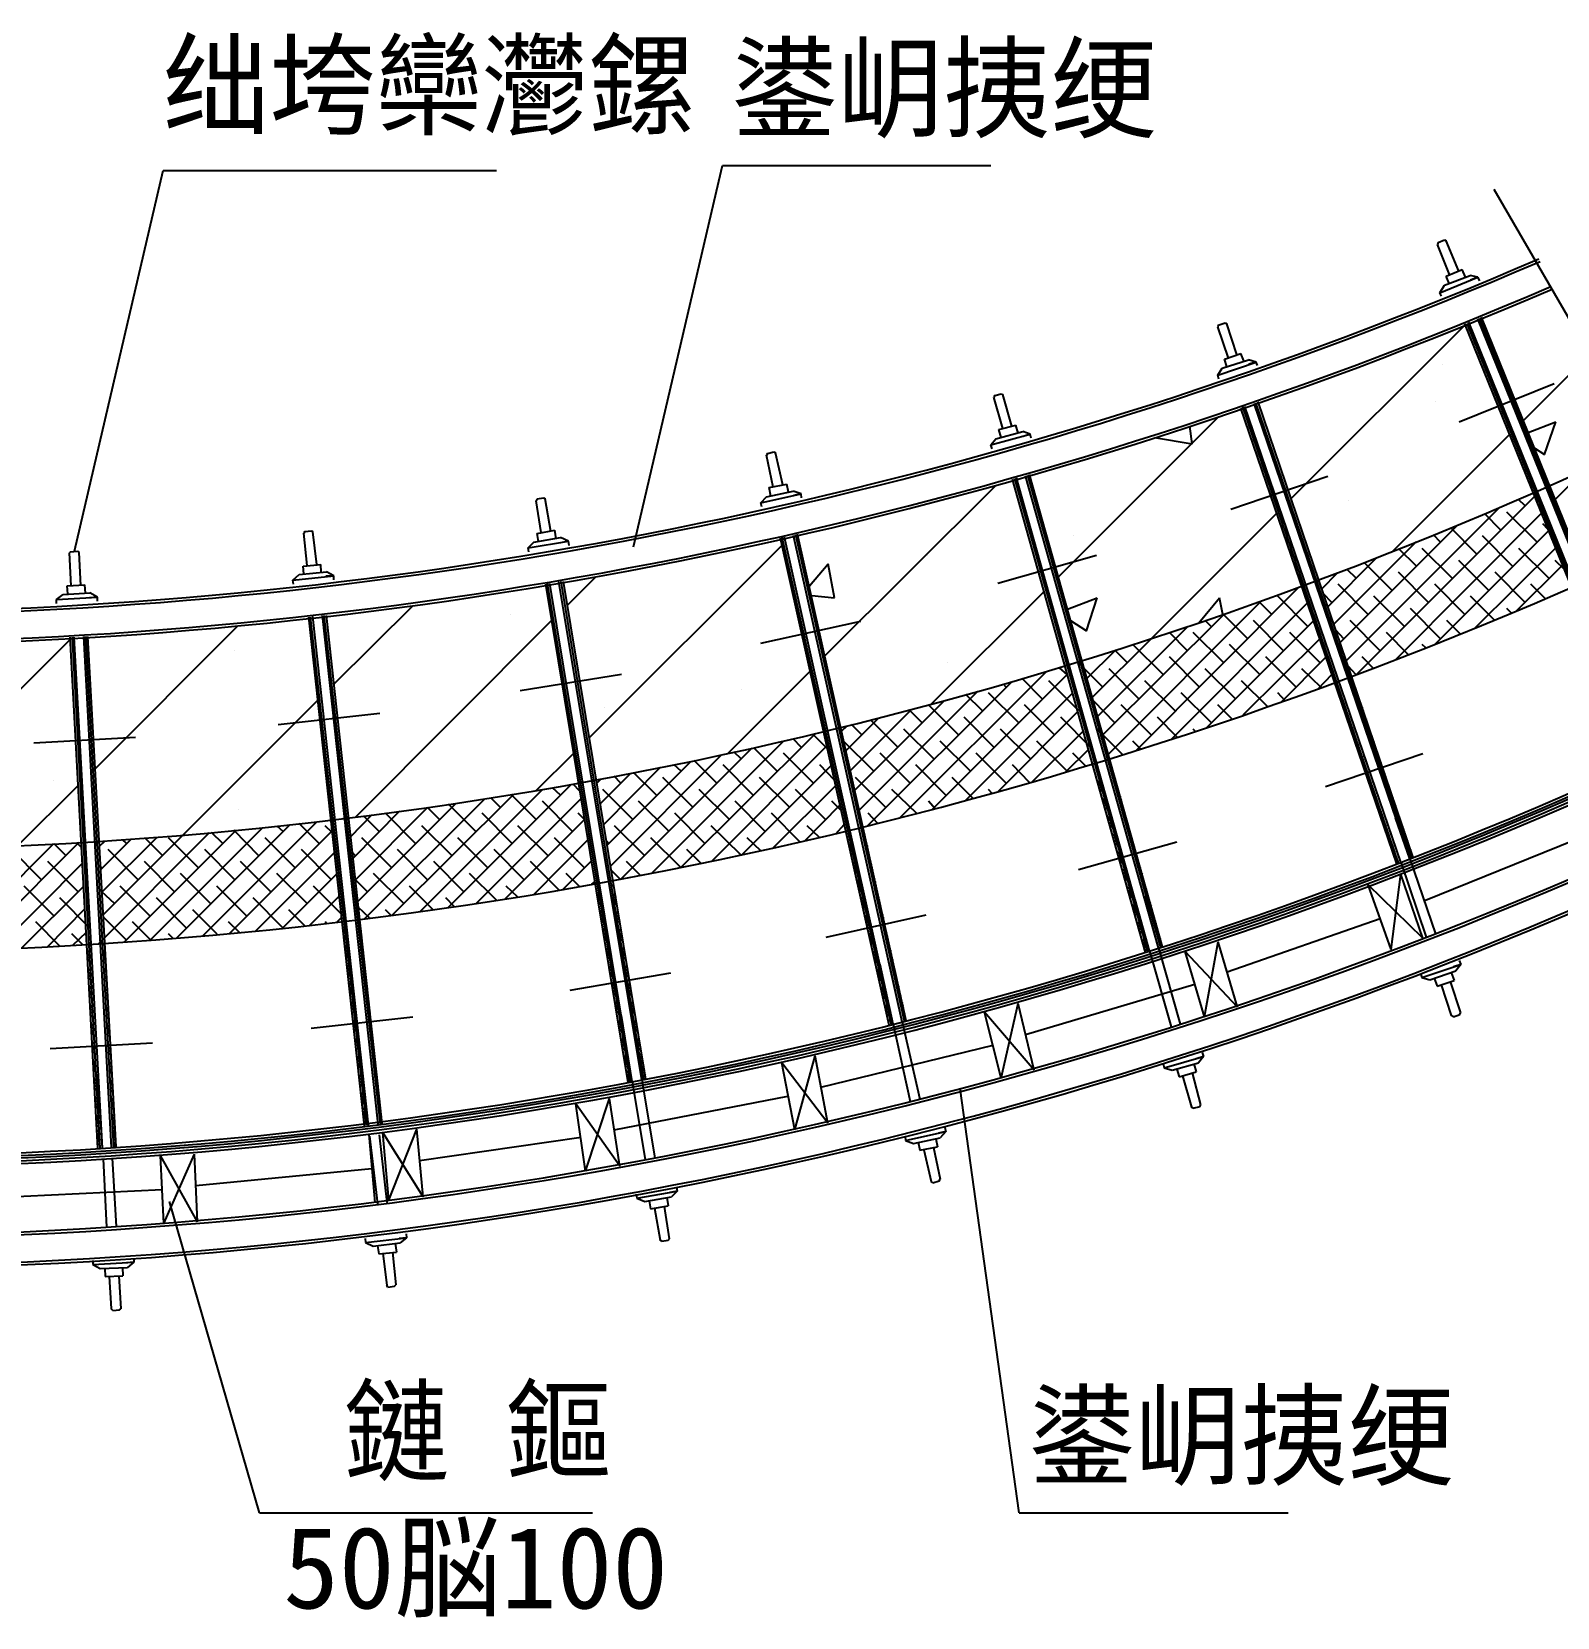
# Model space of a CAD drawing. Header units: metres. Extents: x 0 to 193, y 0 to 136.
# Drawn here: x 151.66 to 178.5, y 55.66 to 83.56 of the extents above; entities that cross this region are included whole.
import ezdxf

# ---------------------------------------------------------------- set-up
doc = ezdxf.new("R2010")
doc.units = ezdxf.units.M
doc.layers.add(' ', color=7, linetype='Continuous')

msp = doc.modelspace()

# ---------------------------------------------------------------- linework, layer by layer
at = {"layer": ' '}
for p, q in [((177.39, 80.79), (179.13, 77.79)), ((176.44, 78.97), (177.11, 79.24)), ((172.53, 77.52), (173.21, 77.75)), ((176.78, 76.7), (178.45, 77.37)), ((168.54, 76.29), (169.23, 76.48)), ((172.76, 75.16), (174.47, 75.74)), ((164.49, 75.27), (165.2, 75.43)), ((160.4, 74.48), (161.11, 74.6)), ((168.66, 73.86), (170.4, 74.35)), ((156.26, 73.91), (156.98, 73.99)), ((152.1, 73.57), (152.82, 73.61)), ((164.49, 72.8), (166.25, 73.19)), ((160.26, 71.97), (162.04, 72.26)), ((156, 71.37), (157.79, 71.57)), ((151.7, 71.05), (153.49, 71.15)), ((174.43, 70.28), (176.14, 70.86)), ((170.08, 68.82), (171.81, 69.31)), ((165.64, 67.63), (167.4, 68.02)), ((161.14, 66.7), (162.91, 67)), ((176.12, 66.92), (176.81, 67.15)), ((156.58, 66.03), (158.37, 66.23)), ((151.99, 65.67), (153.79, 65.77)), ((171.59, 65.33), (172.28, 65.53)), ((167.04, 64.05), (167.75, 64.21)), ((162.31, 63.04), (163.02, 63.16)), ((157.54, 62.26), (158.26, 62.34)), ((152.74, 61.87), (153.46, 61.91))]:
    msp.add_line(p, q, dxfattribs=at)
for centre, radius, end in [((148.01, 149.56), 76.22, 293.32), ((148.01, 149.56), 76.27, 293.32), ((148.01, 149.56), 76.75, 293.32), ((148.01, 149.56), 76.8, 293.32), ((148.05, 144.04), 74.88, 295.2), ((148.01, 144.16), 76.8, 295.32), ((148.05, 140.37), 76.61, 296.72), ((148.05, 140.37), 76.66, 296.73), ((148.05, 140.37), 76.7, 296.73), ((148.05, 140.37), 76.75, 296.73), ((148.05, 140.37), 76.8, 296.73), ((148.05, 140.37), 78, 296.78), ((148.05, 140.37), 78.05, 296.79), ((148.1, 139.84), 78, 296.95), ((148.1, 139.84), 78.05, 296.95)]:
    msp.add_arc(centre, radius, 271.36, end, dxfattribs=at)
for p, q in [((162.25, 74.5), (163.82, 81.21)), ((163.82, 81.21), (168.54, 81.21)), ((152.42, 74.42), (153.98, 81.12)), ((153.98, 81.12), (159.84, 81.12)), ((176.41, 79.85), (176.4, 79.82)), ((176.61, 79.29), (176.4, 79.82)), ((176.41, 79.85), (176.52, 79.9)), ((176.52, 79.9), (176.55, 79.88)), ((176.77, 79.35), (176.55, 79.88)), ((176.52, 79.1), (176.97, 79.27)), ((176.55, 79.26), (176.83, 79.38)), ((176.6, 79.13), (176.55, 79.26)), ((176.89, 79.24), (176.83, 79.38)), ((177.11, 79.24), (176.97, 79.27)), ((177.11, 79.24), (176.98, 79.19)), ((177.14, 79.18), (177.11, 79.24)), ((176.44, 78.97), (176.52, 79.1)), ((176.47, 78.91), (176.44, 78.97)), ((172.54, 78.4), (172.53, 78.37)), ((172.54, 78.4), (172.66, 78.44)), ((172.66, 78.44), (172.69, 78.42)), ((172.87, 77.88), (172.69, 78.42)), ((179.99, 70.74), (176.88, 78.42)), ((180.02, 70.75), (176.92, 78.43)), ((180.05, 70.77), (176.95, 78.45)), ((180.21, 70.84), (177.11, 78.51)), ((180.24, 70.85), (177.14, 78.52)), ((180.27, 70.87), (177.17, 78.54)), ((172.72, 77.82), (172.53, 78.37)), ((173.82, 75.34), (176.87, 78.39)), ((172.65, 77.8), (172.94, 77.9)), ((172.99, 77.77), (172.94, 77.9)), ((177.91, 76.72), (179.07, 77.88)), ((172.53, 77.52), (172.61, 77.64)), ((172.61, 77.64), (173.07, 77.79)), ((172.69, 77.67), (172.65, 77.8)), ((173.21, 77.75), (173.07, 77.79)), ((173.21, 77.75), (173.08, 77.71)), ((173.23, 77.69), (173.21, 77.75)), ((176.49, 77.71), (176.49, 77.71)), ((172.55, 77.45), (172.53, 77.52)), ((168.61, 77.16), (168.59, 77.13)), ((168.75, 76.58), (168.59, 77.13)), ((168.61, 77.16), (168.72, 77.19)), ((168.72, 77.19), (168.75, 77.18)), ((168.91, 76.62), (168.75, 77.18)), ((175.91, 69.01), (173.17, 77.02)), ((175.94, 69.02), (173.2, 77.03)), ((175.97, 69.03), (173.24, 77.05)), ((176.37, 77.05), (176.37, 77.05)), ((169.73, 73.97), (172.55, 76.79)), ((175.68, 68.92), (172.94, 76.94)), ((175.71, 68.93), (172.97, 76.96)), ((175.75, 68.95), (173.01, 76.97)), ((168.63, 76.4), (169.1, 76.53)), ((168.68, 76.56), (168.98, 76.64)), ((168.72, 76.42), (168.68, 76.56)), ((169.02, 76.5), (168.98, 76.64)), ((169.23, 76.48), (169.1, 76.53)), ((169.23, 76.48), (169.11, 76.44)), ((169.25, 76.41), (169.23, 76.48)), ((172.08, 76.31), (172.04, 76.62)), ((175.61, 74.42), (177.67, 76.48)), ((177.99, 76.51), (178.48, 76.7)), ((178.28, 76.12), (178.48, 76.7)), ((164.61, 76.14), (164.72, 76.17)), ((164.72, 76.17), (164.75, 76.15)), ((168.54, 76.29), (168.63, 76.4)), ((168.56, 76.22), (168.54, 76.29)), ((171.42, 76.42), (172.08, 76.31)), ((178.1, 76.24), (178.28, 76.12)), ((164.61, 76.14), (164.59, 76.11)), ((164.71, 75.55), (164.59, 76.11)), ((164.88, 75.59), (164.75, 76.15)), ((171.26, 67.36), (168.92, 75.69)), ((171.3, 67.38), (168.96, 75.7)), ((171.33, 67.39), (168.99, 75.71)), ((171.49, 67.44), (169.15, 75.75)), ((171.53, 67.45), (169.19, 75.76)), ((171.56, 67.46), (169.22, 75.77)), ((178.47, 75.33), (179, 75.86)), ((160.56, 75.34), (160.54, 75.31)), ((160.56, 75.34), (160.67, 75.36)), ((160.67, 75.36), (160.7, 75.34)), ((160.8, 74.77), (160.7, 75.34)), ((164.49, 75.27), (164.59, 75.38)), ((164.59, 75.38), (165.06, 75.48)), ((164.64, 75.54), (164.95, 75.6)), ((164.67, 75.39), (164.64, 75.54)), ((164.98, 75.46), (164.95, 75.6)), ((165.2, 75.43), (165.06, 75.48)), ((165.2, 75.43), (165.07, 75.4)), ((165.21, 75.36), (165.2, 75.43)), ((165.62, 72.58), (168.63, 75.58)), ((174.97, 72.25), (178.11, 75.39)), ((177.94, 75.22), (177.82, 75.33)), ((160.63, 74.75), (160.54, 75.31)), ((164.51, 75.2), (164.49, 75.27)), ((171.36, 72.88), (173.57, 75.09)), ((174.79, 72.49), (177.49, 75.19)), ((174.84, 75.31), (174.84, 75.31)), ((175.66, 72.51), (178.23, 75.09)), ((177.51, 74.79), (177.23, 75.08)), ((178.15, 74.58), (177.62, 75.11)), ((156.47, 74.77), (156.45, 74.74)), ((156.47, 74.77), (156.59, 74.78)), ((156.59, 74.78), (156.61, 74.76)), ((160.56, 74.73), (160.87, 74.79)), ((160.89, 74.64), (160.87, 74.79)), ((174.68, 72.81), (176.75, 74.88)), ((176.35, 72.78), (178.35, 74.78)), ((177.09, 74.37), (176.63, 74.83)), ((178.34, 74.81), (178.25, 74.9)), ((156.51, 74.17), (156.45, 74.74)), ((156.68, 74.19), (156.61, 74.76)), ((160.4, 74.48), (160.5, 74.58)), ((160.5, 74.58), (160.97, 74.66)), ((160.58, 74.59), (160.56, 74.73)), ((161.11, 74.6), (160.97, 74.66)), ((161.11, 74.6), (160.97, 74.57)), ((161.12, 74.52), (161.11, 74.6)), ((161.47, 71.14), (164.87, 74.53)), ((166.75, 66.08), (164.84, 74.65)), ((166.79, 66.09), (164.87, 74.66)), ((166.82, 66.1), (164.91, 74.67)), ((166.98, 66.14), (165.07, 74.7)), ((167.02, 66.15), (165.11, 74.71)), ((167.05, 66.16), (165.14, 74.72)), ((169.99, 74.69), (169.99, 74.69)), ((174.57, 73.13), (176.03, 74.59)), ((176.45, 74.58), (176.33, 74.71)), ((177.72, 74.16), (177.19, 74.69)), ((152.35, 74.41), (152.33, 74.39)), ((152.36, 73.81), (152.33, 74.39)), ((152.35, 74.41), (152.47, 74.42)), ((152.47, 74.42), (152.5, 74.4)), ((152.53, 73.82), (152.5, 74.4)), ((160.41, 74.41), (160.4, 74.48)), ((167.43, 74.34), (167.43, 74.34)), ((174.47, 73.44), (175.33, 74.31)), ((175.6, 73.73), (175.11, 74.22)), ((176.03, 74.16), (175.72, 74.46)), ((176.66, 73.94), (176.13, 74.47)), ((177.3, 73.73), (176.77, 74.26)), ((177.06, 73.07), (178.48, 74.48)), ((178.36, 73.94), (177.83, 74.47)), ((178.63, 74.1), (178.47, 74.26)), ((156.26, 73.91), (156.37, 74.01)), ((156.37, 74.01), (156.85, 74.06)), ((156.44, 74.16), (156.75, 74.19)), ((156.45, 74.02), (156.44, 74.16)), ((156.76, 74.05), (156.75, 74.19)), ((156.98, 73.99), (156.84, 73.98)), ((156.98, 73.99), (156.85, 74.06)), ((156.98, 73.92), (156.98, 73.99)), ((161.09, 73.47), (161.59, 73.97)), ((165.35, 73.81), (165.68, 74.2)), ((165.79, 73.6), (165.68, 74.2)), ((172.56, 74.12), (172.56, 74.12)), ((174.36, 73.76), (174.64, 74.04)), ((174.97, 73.94), (174.81, 74.1)), ((176.24, 73.52), (175.71, 74.05)), ((177.94, 73.52), (177.41, 74.05)), ((177.79, 73.37), (178.6, 74.18)), ((152.1, 73.57), (152.22, 73.66)), ((152.22, 73.66), (152.69, 73.69)), ((152.29, 73.81), (152.6, 73.83)), ((152.3, 73.67), (152.29, 73.81)), ((152.61, 73.68), (152.6, 73.83)), ((152.82, 73.61), (152.69, 73.69)), ((156.27, 73.84), (156.26, 73.91)), ((162.16, 65.07), (160.71, 73.84)), ((162.2, 65.08), (160.74, 73.85)), ((162.23, 65.09), (160.78, 73.85)), ((162.4, 65.12), (160.94, 73.88)), ((162.43, 65.13), (160.98, 73.89)), ((162.47, 65.13), (161.02, 73.89)), ((167.49, 71.73), (169.48, 73.71)), ((171.09, 70.91), (173.96, 73.79)), ((173.91, 73.73), (173.88, 73.76)), ((174.54, 73.52), (174.39, 73.67)), ((175.18, 73.31), (174.65, 73.84)), ((176.88, 73.31), (176.35, 73.84)), ((178.29, 73.59), (178.04, 73.84)), ((152.1, 73.5), (152.1, 73.57)), ((152.82, 73.61), (152.68, 73.6)), ((152.82, 73.54), (152.82, 73.61)), ((156.98, 72.08), (158.37, 73.46)), ((165.39, 73.64), (165.79, 73.6)), ((169.89, 73.4), (170.41, 73.6)), ((170.22, 73.02), (170.41, 73.6)), ((170.61, 70.85), (173.3, 73.55)), ((171.71, 71.11), (174.11, 73.51)), ((172.2, 73.16), (172.56, 73.6)), ((172.62, 73.31), (172.56, 73.6)), ((173.48, 73.31), (173.26, 73.53)), ((174.12, 73.09), (173.59, 73.63)), ((175.82, 73.09), (175.28, 73.63)), ((176.45, 72.88), (175.92, 73.41)), ((177.4, 73.21), (176.98, 73.63)), ((177.7, 73.33), (177.62, 73.41)), ((152.78, 70.59), (155.29, 73.11)), ((157.52, 64.31), (156.54, 73.26)), ((157.56, 64.32), (156.57, 73.26)), ((157.59, 64.32), (156.61, 73.27)), ((157.76, 64.34), (156.78, 73.29)), ((157.8, 64.34), (156.81, 73.29)), ((157.83, 64.35), (156.85, 73.29)), ((157.36, 69.74), (160.81, 73.2)), ((160.08, 73.3), (160.08, 73.3)), ((169.94, 73.2), (170.22, 73.02)), ((170.51, 71.19), (172.64, 73.31)), ((172.42, 73.09), (172.31, 73.2)), ((172.34, 71.32), (174.22, 73.2)), ((173.06, 72.88), (172.63, 73.31)), ((173.69, 72.67), (173.16, 73.2)), ((175.39, 72.67), (174.86, 73.2)), ((176.8, 72.96), (176.56, 73.2)), ((149.83, 70.36), (152.34, 72.87)), ((152.83, 63.92), (152.34, 72.91)), ((152.87, 63.92), (152.38, 72.91)), ((152.91, 63.92), (152.41, 72.91)), ((153.07, 63.93), (152.58, 72.92)), ((153.11, 63.93), (152.62, 72.92)), ((153.15, 63.94), (152.65, 72.92)), ((170.33, 71.85), (171.36, 72.88)), ((170.42, 71.52), (172, 73.09)), ((172, 72.67), (171.68, 72.99)), ((172.63, 72.46), (172.1, 72.99)), ((172.98, 71.54), (174.33, 72.88)), ((174.33, 72.46), (173.8, 72.99)), ((174.75, 72.88), (174.61, 73.03)), ((175.89, 72.6), (175.5, 72.99)), ((155.23, 72.68), (155.23, 72.68)), ((170.23, 72.18), (170.73, 72.68)), ((170.94, 72.46), (170.72, 72.68)), ((171.57, 72.25), (171.04, 72.78)), ((172.21, 72.03), (171.68, 72.56)), ((173.27, 72.25), (172.74, 72.78)), ((173.91, 72.03), (173.38, 72.56)), ((173.64, 71.76), (174.44, 72.56)), ((175.27, 72.36), (175.07, 72.56)), ((176.19, 72.72), (176.13, 72.78)), ((163.91, 70.86), (165.36, 72.31)), ((166.94, 69.73), (169.51, 72.3)), ((167.51, 69.88), (169.89, 72.26)), ((167.78, 72.46), (167.78, 72.46)), ((169.88, 72.25), (169.75, 72.37)), ((170.51, 72.03), (170.07, 72.47)), ((171.15, 71.82), (170.62, 72.35)), ((172.85, 71.82), (172.31, 72.35)), ((174.35, 72.02), (174.01, 72.35)), ((174.96, 72.25), (174.83, 72.39)), ((164.15, 71.98), (164.15, 71.98)), ((166.37, 69.59), (168.91, 72.12)), ((168.81, 72.03), (168.76, 72.08)), ((169.45, 71.82), (169.09, 72.18)), ((170.09, 71.61), (169.56, 72.14)), ((171.78, 71.61), (171.25, 72.14)), ((173.41, 71.68), (172.95, 72.14)), ((174.3, 72), (174.54, 72.25)), ((174.66, 72.13), (174.65, 72.14)), ((154.33, 69.43), (156.7, 71.8)), ((166.15, 70.22), (167.72, 71.79)), ((166.23, 69.87), (168.31, 71.96)), ((167.97, 71.19), (167.44, 71.72)), ((168.09, 70.03), (169.98, 71.93)), ((168.39, 71.61), (168.1, 71.9)), ((169.03, 71.4), (168.5, 71.93)), ((169.66, 71.19), (169.13, 71.72)), ((170.72, 71.4), (170.35, 71.78)), ((171.36, 71.19), (170.83, 71.72)), ((172.42, 71.4), (171.89, 71.93)), ((172.78, 71.47), (172.53, 71.72)), ((173.72, 71.79), (173.59, 71.93)), ((174.76, 71.74), (174.73, 71.69)), ((174.98, 71.93), (174.96, 71.89)), ((175.03, 71.78), (175.01, 71.74)), ((175.05, 71.73), (175.03, 71.68)), ((161.74, 71.67), (161.74, 71.67)), ((165.99, 70.91), (166.57, 71.49)), ((166.07, 70.56), (167.15, 71.64)), ((166.91, 70.97), (166.43, 71.45)), ((167.33, 71.4), (167.1, 71.63)), ((168.6, 70.97), (168.07, 71.5)), ((168.67, 70.19), (170.07, 71.6)), ((170.3, 70.97), (169.77, 71.5)), ((171.82, 71.15), (171.47, 71.5)), ((174.77, 71.69), (174.75, 71.64)), ((174.79, 71.63), (174.77, 71.59)), ((174.81, 71.58), (174.79, 71.54)), ((174.86, 71.43), (174.84, 71.39)), ((175.07, 71.68), (175.05, 71.63)), ((175.09, 71.63), (175.06, 71.58)), ((175.14, 71.48), (175.12, 71.43)), ((163.09, 68.86), (165.45, 71.21)), ((165.67, 70.94), (165.41, 71.2)), ((165.92, 71.26), (166.01, 71.35)), ((166.27, 71.19), (166.09, 71.37)), ((167.54, 70.76), (167.01, 71.29)), ((169.24, 70.76), (168.71, 71.29)), ((169.26, 70.36), (170.17, 71.26)), ((170.86, 70.84), (170.41, 71.29)), ((172.14, 71.25), (172.1, 71.29)), ((174.88, 71.38), (174.86, 71.33)), ((174.9, 71.33), (174.87, 71.28)), ((174.91, 71.28), (174.89, 71.23)), ((175.16, 71.42), (175.13, 71.38)), ((175.17, 71.37), (175.15, 71.33)), ((175.19, 71.32), (175.17, 71.28)), ((175.24, 71.17), (175.22, 71.12)), ((155.68, 70.87), (155.68, 70.87)), ((160.54, 70.21), (161.2, 70.87)), ((162.04, 68.66), (164.34, 70.96)), ((162.57, 68.75), (164.89, 71.08)), ((163.63, 68.97), (165.66, 71)), ((164.15, 70.76), (164.02, 70.89)), ((164.78, 70.55), (164.37, 70.96)), ((165.42, 70.34), (164.89, 70.87)), ((165.21, 70.97), (165.06, 71.12)), ((166.48, 70.55), (165.95, 71.08)), ((167.12, 70.34), (166.59, 70.87)), ((168.18, 70.55), (167.65, 71.08)), ((168.81, 70.34), (168.28, 70.87)), ((169.88, 70.55), (169.35, 71.08)), ((169.86, 70.54), (170.26, 70.93)), ((170.21, 70.64), (169.98, 70.87)), ((171.18, 70.94), (171.04, 71.08)), ((174.97, 71.12), (174.94, 71.08)), ((174.98, 71.07), (174.96, 71.03)), ((175, 71.02), (174.98, 70.98)), ((175.02, 70.97), (175, 70.93)), ((175.26, 71.12), (175.24, 71.07)), ((175.28, 71.07), (175.25, 71.02)), ((175.29, 71.02), (175.27, 70.97)), ((161.73, 69.61), (162.73, 70.62)), ((161.79, 69.25), (163.26, 70.72)), ((161.85, 68.88), (163.8, 70.84)), ((163.09, 70.55), (162.97, 70.66)), ((163.72, 70.34), (163.32, 70.74)), ((164.36, 70.13), (163.83, 70.66)), ((164.16, 69.08), (165.73, 70.65)), ((165.79, 70.39), (165.53, 70.66)), ((167.75, 70.13), (167.22, 70.66)), ((169.22, 70.35), (168.92, 70.66)), ((175.07, 70.82), (175.05, 70.77)), ((175.09, 70.77), (175.07, 70.72)), ((175.11, 70.72), (175.08, 70.67)), ((175.12, 70.67), (175.1, 70.62)), ((175.35, 70.86), (175.32, 70.82)), ((175.36, 70.81), (175.34, 70.77)), ((175.38, 70.76), (175.36, 70.72)), ((175.4, 70.71), (175.38, 70.66)), ((152.04, 70.39), (152.04, 70.39)), ((158.99, 68.15), (161.16, 70.32)), ((161.31, 70.2), (161.19, 70.32)), ((161.61, 70.34), (161.68, 70.41)), ((161.67, 69.98), (162.2, 70.51)), ((162.03, 70.34), (161.91, 70.46)), ((162.66, 70.13), (162.26, 70.52)), ((163.3, 69.91), (162.77, 70.44)), ((165, 69.91), (164.47, 70.44)), ((166.69, 69.91), (166.16, 70.44)), ((168.23, 70.07), (167.86, 70.44)), ((170.45, 70.39), (170.43, 70.34)), ((170.46, 70.34), (170.44, 70.29)), ((170.68, 70.57), (170.66, 70.53)), ((170.73, 70.42), (170.7, 70.37)), ((170.74, 70.36), (170.72, 70.32)), ((170.76, 70.31), (170.73, 70.27)), ((175.18, 70.51), (175.15, 70.47)), ((175.19, 70.46), (175.17, 70.42)), ((175.21, 70.41), (175.19, 70.37)), ((175.23, 70.36), (175.2, 70.31)), ((175.45, 70.56), (175.43, 70.51)), ((175.47, 70.51), (175.45, 70.46)), ((175.49, 70.46), (175.46, 70.41)), ((175.5, 70.4), (175.48, 70.36)), ((151.42, 69.24), (152.48, 70.3)), ((157.52, 67.95), (159.63, 70.06)), ((158.01, 68.02), (160.14, 70.14)), ((158.5, 68.08), (160.65, 70.23)), ((159.49, 68.23), (161.33, 70.07)), ((159.91, 69.91), (159.74, 70.08)), ((160.54, 69.7), (160.1, 70.14)), ((160.97, 70.13), (160.83, 70.26)), ((162.24, 69.7), (161.71, 70.23)), ((163.94, 69.7), (163.41, 70.23)), ((164.71, 69.2), (165.81, 70.3)), ((165.63, 69.7), (165.1, 70.23)), ((167.23, 69.81), (166.8, 70.23)), ((168.56, 70.16), (168.5, 70.23)), ((170.48, 70.28), (170.45, 70.24)), ((170.49, 70.23), (170.47, 70.19)), ((170.54, 70.08), (170.51, 70.03)), ((170.77, 70.26), (170.75, 70.22)), ((170.82, 70.11), (170.79, 70.06)), ((170.83, 70.05), (170.81, 70.01)), ((175.28, 70.21), (175.26, 70.16)), ((175.3, 70.16), (175.27, 70.11)), ((175.31, 70.11), (175.29, 70.06)), ((175.33, 70.05), (175.31, 70.01)), ((175.56, 70.25), (175.53, 70.21)), ((175.57, 70.2), (175.55, 70.15)), ((175.59, 70.15), (175.57, 70.1)), ((175.61, 70.1), (175.59, 70.05)), ((155.31, 69.87), (155.31, 69.87)), ((157.28, 69.4), (157.65, 69.78)), ((157.32, 69.02), (158.14, 69.85)), ((157.36, 68.64), (158.63, 69.91)), ((157.4, 68.26), (159.13, 69.99)), ((157.78, 69.49), (157.51, 69.76)), ((158.42, 69.28), (157.89, 69.81)), ((158.84, 69.7), (158.63, 69.91)), ((159.48, 69.49), (159, 69.97)), ((160.12, 69.28), (159.59, 69.81)), ((161.18, 69.49), (160.65, 70.02)), ((161.4, 69.69), (161.28, 69.81)), ((162.88, 69.49), (162.34, 70.02)), ((163.51, 69.28), (162.98, 69.81)), ((164.57, 69.49), (164.04, 70.02)), ((165.18, 69.31), (164.68, 69.81)), ((165.26, 69.32), (165.89, 69.96)), ((165.91, 69.85), (165.74, 70.02)), ((166.55, 69.63), (166.38, 69.81)), ((167.56, 69.89), (167.44, 70.02)), ((170.55, 70.02), (170.53, 69.98)), ((170.57, 69.97), (170.54, 69.93)), ((170.58, 69.92), (170.56, 69.88)), ((170.63, 69.76), (170.6, 69.72)), ((170.85, 70), (170.82, 69.96)), ((170.86, 69.95), (170.83, 69.91)), ((170.9, 69.79), (170.88, 69.75)), ((175.38, 69.9), (175.36, 69.86)), ((175.4, 69.85), (175.38, 69.8)), ((175.42, 69.8), (175.4, 69.75)), ((175.44, 69.75), (175.41, 69.7)), ((175.66, 69.95), (175.64, 69.9)), ((175.68, 69.89), (175.66, 69.85)), ((175.7, 69.84), (175.67, 69.8)), ((175.71, 69.79), (175.69, 69.75)), ((152.84, 67.51), (154.79, 69.47)), ((153.29, 67.54), (155.26, 69.51)), ((153.75, 67.58), (155.73, 69.56)), ((154.21, 67.61), (156.21, 69.61)), ((154.67, 67.65), (156.68, 69.66)), ((155.03, 69.28), (154.83, 69.47)), ((155.14, 67.69), (156.95, 69.5)), ((155.66, 69.06), (155.22, 69.51)), ((156.09, 69.49), (155.99, 69.58)), ((156.72, 69.28), (156.37, 69.63)), ((156.95, 69.47), (156.83, 69.59)), ((157.15, 69.7), (157.13, 69.72)), ((159.06, 69.06), (158.53, 69.59)), ((159.99, 68.3), (161.39, 69.7)), ((160.75, 69.06), (160.22, 69.59)), ((162.45, 69.06), (161.92, 69.59)), ((164.14, 69.08), (163.62, 69.59)), ((165.52, 69.39), (165.31, 69.59)), ((165.81, 69.45), (165.96, 69.61)), ((170.64, 69.71), (170.61, 69.67)), ((170.65, 69.66), (170.63, 69.62)), ((170.67, 69.61), (170.64, 69.56)), ((170.92, 69.74), (170.89, 69.7)), ((170.93, 69.69), (170.91, 69.65)), ((170.95, 69.64), (170.92, 69.59)), ((170.99, 69.48), (170.97, 69.44)), ((175.49, 69.6), (175.47, 69.55)), ((175.51, 69.54), (175.48, 69.5)), ((175.75, 68.95), (175.5, 69.68)), ((175.52, 69.49), (175.5, 69.45)), ((175.91, 69.01), (175.66, 69.73)), ((175.76, 69.64), (175.74, 69.59)), ((175.78, 69.59), (175.76, 69.54)), ((175.8, 69.54), (175.78, 69.49)), ((175.82, 69.49), (175.79, 69.44)), ((150.17, 67.39), (152.05, 69.27)), ((150.61, 67.41), (152.5, 69.3)), ((152.27, 69.06), (152.06, 69.27)), ((152.54, 69.21), (152.46, 69.29)), ((152.86, 69.23), (152.95, 69.32)), ((152.88, 68.82), (153.41, 69.35)), ((152.9, 68.42), (153.87, 69.39)), ((152.92, 68.02), (154.33, 69.43)), ((153.33, 69.28), (153.26, 69.34)), ((153.97, 69.06), (153.66, 69.37)), ((154.6, 68.85), (154.07, 69.38)), ((156.3, 68.85), (155.77, 69.38)), ((158, 68.85), (157.47, 69.38)), ((159.69, 68.85), (159.16, 69.38)), ((160.5, 68.38), (161.45, 69.34)), ((161.39, 68.85), (160.86, 69.38)), ((161.81, 69.28), (161.78, 69.32)), ((163.08, 68.86), (162.56, 69.38)), ((164.49, 69.15), (164.25, 69.38)), ((166.08, 69.28), (166.05, 69.23)), ((166.09, 69.22), (166.06, 69.18)), ((166.32, 69.45), (166.29, 69.4)), ((166.36, 69.29), (166.33, 69.25)), ((166.37, 69.24), (166.34, 69.19)), ((170.71, 69.45), (170.69, 69.41)), ((170.73, 69.4), (170.7, 69.36)), ((170.74, 69.35), (170.72, 69.31)), ((170.76, 69.3), (170.73, 69.25)), ((171.01, 69.43), (170.98, 69.39)), ((171.02, 69.38), (171, 69.33)), ((171.03, 69.33), (171.01, 69.28)), ((175.54, 69.44), (175.52, 69.4)), ((175.59, 69.29), (175.57, 69.24)), ((175.61, 69.24), (175.59, 69.19)), ((175.63, 69.19), (175.61, 69.14)), ((175.87, 69.33), (175.85, 69.29)), ((175.89, 69.28), (175.86, 69.24)), ((175.9, 69.23), (175.88, 69.19)), ((176.16, 68.27), (179.07, 69.45)), ((151.05, 67.42), (152.56, 68.93)), ((151.84, 68.64), (151.31, 69.17)), ((152.48, 68.43), (151.95, 68.96)), ((153.54, 68.64), (153.01, 69.17)), ((154.18, 68.43), (153.65, 68.96)), ((155.24, 68.64), (154.71, 69.17)), ((155.87, 68.43), (155.34, 68.96)), ((155.61, 67.74), (156.99, 69.12)), ((156.94, 68.64), (156.41, 69.17)), ((157.36, 69.06), (157.31, 69.12)), ((158.63, 68.64), (158.1, 69.17)), ((159.27, 68.43), (158.74, 68.96)), ((160.33, 68.64), (159.8, 69.17)), ((160.94, 68.46), (160.44, 68.96)), ((161.01, 68.47), (161.52, 68.98)), ((162.37, 68.72), (162.13, 68.96)), ((163.44, 68.93), (163.19, 69.17)), ((166.1, 69.17), (166.07, 69.13)), ((166.11, 69.12), (166.08, 69.08)), ((166.15, 68.96), (166.12, 68.92)), ((166.38, 69.18), (166.35, 69.14)), ((166.39, 69.13), (166.36, 69.09)), ((166.43, 68.97), (166.4, 68.93)), ((166.44, 68.92), (166.41, 68.88)), ((170.8, 69.14), (170.78, 69.1)), ((170.81, 69.09), (170.79, 69.05)), ((170.83, 69.04), (170.8, 68.99)), ((170.84, 68.99), (170.82, 68.94)), ((171.08, 69.17), (171.05, 69.13)), ((171.09, 69.12), (171.07, 69.08)), ((171.11, 69.07), (171.08, 69.02)), ((171.12, 69.02), (171.1, 68.97)), ((175.65, 69.14), (175.62, 69.09)), ((175.71, 68.96), (175.66, 68.98)), ((175.7, 68.98), (175.68, 68.94)), ((175.75, 68.95), (176.2, 67.63)), ((175.92, 69.18), (175.9, 69.14)), ((175.91, 69.01), (176.36, 67.69)), ((175.97, 69.04), (175.92, 69.06)), ((152.9, 68.85), (152.87, 68.88)), ((154.81, 68.22), (154.28, 68.75)), ((156.51, 68.22), (155.98, 68.75)), ((156.08, 67.79), (157.03, 68.74)), ((157.57, 68.43), (157.36, 68.64)), ((158.21, 68.22), (157.68, 68.75)), ((159.84, 68.28), (159.37, 68.75)), ((161.3, 68.52), (161.07, 68.75)), ((162.02, 68.65), (161.86, 68.81)), ((166.16, 68.91), (166.13, 68.86)), ((166.17, 68.86), (166.14, 68.81)), ((166.18, 68.8), (166.15, 68.76)), ((166.22, 68.65), (166.19, 68.6)), ((166.45, 68.87), (166.42, 68.83)), ((166.46, 68.82), (166.43, 68.77)), ((166.5, 68.66), (166.47, 68.62)), ((170.89, 68.83), (170.86, 68.79)), ((170.9, 68.78), (170.88, 68.74)), ((170.92, 68.73), (170.89, 68.68)), ((170.93, 68.68), (170.91, 68.63)), ((171.17, 68.86), (171.14, 68.82)), ((171.18, 68.81), (171.16, 68.76)), ((171.2, 68.76), (171.17, 68.71)), ((171.21, 68.7), (171.19, 68.66)), ((175.58, 67.41), (175.75, 68.74)), ((176.14, 67.61), (175.75, 68.74)), ((151.49, 67.44), (152.58, 68.53)), ((152.06, 68), (151.53, 68.53)), ((153.12, 68.22), (152.9, 68.43)), ((153.75, 68), (153.22, 68.53)), ((155.45, 68), (154.92, 68.53)), ((156.56, 67.84), (157.08, 68.36)), ((157.15, 68), (156.62, 68.53)), ((158.73, 68.11), (158.31, 68.53)), ((160.21, 68.34), (160.01, 68.53)), ((161.52, 68.56), (161.58, 68.61)), ((161.65, 68.41), (161.62, 68.36)), ((161.9, 68.56), (161.87, 68.52)), ((161.93, 68.4), (161.9, 68.36)), ((166.23, 68.59), (166.2, 68.55)), ((166.24, 68.54), (166.21, 68.5)), ((166.25, 68.49), (166.22, 68.44)), ((166.51, 68.61), (166.48, 68.56)), ((166.52, 68.55), (166.49, 68.51)), ((166.53, 68.5), (166.5, 68.46)), ((170.98, 68.52), (170.95, 68.48)), ((170.99, 68.47), (170.97, 68.42)), ((171, 68.42), (170.98, 68.37)), ((171.02, 68.36), (170.99, 68.32)), ((171.25, 68.55), (171.23, 68.5)), ((171.27, 68.5), (171.24, 68.45)), ((171.28, 68.45), (171.26, 68.4)), ((171.3, 68.39), (171.27, 68.35)), ((176.14, 67.61), (175.18, 68.55)), ((175.58, 67.41), (175.18, 68.55)), ((151.94, 67.46), (152.6, 68.13)), ((152.69, 67.79), (152.16, 68.32)), ((154.39, 67.79), (153.86, 68.32)), ((154.93, 67.68), (154.5, 68.11)), ((156.09, 67.79), (155.56, 68.32)), ((156.47, 67.83), (156.19, 68.11)), ((157.61, 67.97), (157.41, 68.16)), ((157.99, 68.01), (157.89, 68.11)), ((159.1, 68.17), (158.95, 68.32)), ((161.66, 68.35), (161.63, 68.31)), ((161.66, 68.3), (161.63, 68.26)), ((161.67, 68.25), (161.64, 68.21)), ((161.7, 68.09), (161.67, 68.05)), ((161.94, 68.35), (161.91, 68.31)), ((161.94, 68.3), (161.91, 68.26)), ((161.95, 68.25), (161.92, 68.2)), ((161.98, 68.09), (161.95, 68.04)), ((166.29, 68.33), (166.26, 68.29)), ((166.3, 68.28), (166.27, 68.23)), ((166.31, 68.22), (166.28, 68.18)), ((166.32, 68.17), (166.29, 68.13)), ((166.57, 68.34), (166.54, 68.3)), ((166.58, 68.29), (166.55, 68.25)), ((166.59, 68.24), (166.56, 68.2)), ((166.6, 68.19), (166.57, 68.14)), ((171.06, 68.21), (171.04, 68.16)), ((171.08, 68.16), (171.05, 68.11)), ((171.09, 68.11), (171.07, 68.06)), ((171.33, 67.39), (171.08, 68.29)), ((171.49, 67.44), (171.24, 68.34)), ((171.34, 68.24), (171.32, 68.19)), ((171.36, 68.19), (171.33, 68.14)), ((171.37, 68.13), (171.35, 68.09)), ((171.39, 68.08), (171.36, 68.04)), ((152.16, 67.47), (151.74, 67.9)), ((153.33, 67.58), (152.92, 67.99)), ((153.76, 67.58), (153.44, 67.9)), ((155.32, 67.71), (155.13, 67.9)), ((156.85, 67.87), (156.83, 67.9)), ((157.04, 67.9), (157.12, 67.98)), ((157.44, 67.92), (157.41, 67.88)), ((161.71, 68.03), (161.68, 67.99)), ((161.72, 67.98), (161.69, 67.94)), ((161.73, 67.93), (161.7, 67.89)), ((161.99, 68.03), (161.96, 67.99)), ((162, 67.98), (161.97, 67.94)), ((162.01, 67.93), (161.98, 67.89)), ((166.36, 68.01), (166.33, 67.97)), ((166.37, 67.96), (166.34, 67.92)), ((166.38, 67.91), (166.35, 67.87)), ((166.39, 67.86), (166.36, 67.81)), ((166.64, 68.03), (166.61, 67.98)), ((166.65, 67.98), (166.62, 67.93)), ((166.66, 67.92), (166.63, 67.88)), ((166.67, 67.87), (166.64, 67.83)), ((171.11, 68.05), (171.08, 68.01)), ((171.15, 67.9), (171.13, 67.85)), ((171.17, 67.85), (171.14, 67.8)), ((171.43, 67.93), (171.4, 67.88)), ((171.44, 67.88), (171.42, 67.83)), ((171.46, 67.82), (171.43, 67.78)), ((172.7, 67.02), (175.39, 67.96)), ((152.56, 67.5), (152.37, 67.69)), ((152.39, 67.49), (152.63, 67.72)), ((152.95, 67.53), (152.91, 67.49)), ((154.15, 67.61), (154.07, 67.69)), ((157.18, 67.78), (157.14, 67.74)), ((157.18, 67.73), (157.15, 67.69)), ((157.19, 67.67), (157.16, 67.63)), ((157.19, 67.62), (157.16, 67.58)), ((157.46, 67.76), (157.42, 67.72)), ((157.46, 67.71), (157.43, 67.67)), ((157.47, 67.66), (157.44, 67.62)), ((157.47, 67.6), (157.44, 67.56)), ((161.75, 67.77), (161.72, 67.73)), ((161.76, 67.72), (161.73, 67.67)), ((161.77, 67.66), (161.74, 67.62)), ((161.78, 67.61), (161.75, 67.57)), ((162.03, 67.77), (162, 67.73)), ((162.04, 67.71), (162.01, 67.67)), ((162.05, 67.66), (162.02, 67.62)), ((162.06, 67.61), (162.03, 67.57)), ((166.43, 67.7), (166.4, 67.66)), ((166.44, 67.65), (166.41, 67.6)), ((166.45, 67.59), (166.42, 67.55)), ((166.46, 67.54), (166.44, 67.5)), ((166.71, 67.71), (166.68, 67.67)), ((166.72, 67.66), (166.69, 67.62)), ((166.73, 67.61), (166.7, 67.56)), ((166.74, 67.55), (166.71, 67.51)), ((171.18, 67.79), (171.15, 67.75)), ((171.19, 67.74), (171.17, 67.7)), ((171.25, 67.56), (171.2, 67.58)), ((171.24, 67.59), (171.21, 67.54)), ((171.26, 67.51), (171.22, 67.53)), ((171.25, 67.53), (171.23, 67.49)), ((171.47, 67.77), (171.45, 67.73)), ((171.51, 67.63), (171.47, 67.65)), ((171.53, 67.58), (171.48, 67.6)), ((171.52, 67.62), (171.49, 67.57)), ((171.53, 67.56), (171.51, 67.52)), ((172.3, 66.23), (172.54, 67.55)), ((172.88, 66.4), (172.54, 67.55)), ((152.68, 67.4), (152.65, 67.36)), ((152.68, 67.35), (152.65, 67.31)), ((152.68, 67.29), (152.65, 67.26)), ((152.69, 67.24), (152.65, 67.2)), ((152.96, 67.37), (152.92, 67.33)), ((152.96, 67.32), (152.93, 67.28)), ((152.96, 67.26), (152.93, 67.22)), ((157.21, 67.46), (157.18, 67.42)), ((157.22, 67.41), (157.19, 67.37)), ((157.22, 67.35), (157.19, 67.31)), ((157.23, 67.3), (157.2, 67.26)), ((157.49, 67.44), (157.46, 67.4)), ((157.5, 67.39), (157.47, 67.35)), ((157.5, 67.34), (157.47, 67.3)), ((157.51, 67.28), (157.48, 67.24)), ((161.81, 67.45), (161.78, 67.41)), ((161.81, 67.4), (161.78, 67.35)), ((161.82, 67.34), (161.79, 67.3)), ((161.83, 67.29), (161.8, 67.25)), ((162.09, 67.45), (162.06, 67.41)), ((162.09, 67.39), (162.06, 67.35)), ((162.1, 67.34), (162.07, 67.3)), ((162.11, 67.29), (162.08, 67.25)), ((166.5, 67.38), (166.47, 67.34)), ((166.51, 67.33), (166.48, 67.29)), ((166.52, 67.28), (166.49, 67.23)), ((166.78, 67.4), (166.75, 67.35)), ((166.79, 67.34), (166.76, 67.3)), ((166.8, 67.29), (166.77, 67.25)), ((166.81, 67.24), (166.79, 67.2)), ((171.27, 67.46), (171.23, 67.48)), ((171.27, 67.48), (171.24, 67.44)), ((171.28, 67.43), (171.26, 67.39)), ((171.33, 67.39), (171.71, 66.05)), ((171.49, 67.44), (171.87, 66.1)), ((171.55, 67.51), (171.52, 67.47)), ((172.88, 66.4), (171.96, 67.38)), ((172.3, 66.23), (171.96, 67.38)), ((152.7, 67.08), (152.66, 67.04)), ((152.7, 67.02), (152.67, 66.99)), ((152.7, 66.97), (152.67, 66.93)), ((152.97, 67.21), (152.93, 67.17)), ((152.97, 67.05), (152.94, 67.01)), ((152.98, 66.99), (152.94, 66.95)), ((157.25, 67.14), (157.22, 67.1)), ((157.25, 67.08), (157.22, 67.04)), ((157.26, 67.03), (157.23, 66.99)), ((157.26, 66.98), (157.23, 66.94)), ((157.53, 67.12), (157.49, 67.08)), ((157.53, 67.07), (157.5, 67.03)), ((157.54, 67.01), (157.51, 66.97)), ((157.54, 66.96), (157.51, 66.92)), ((161.86, 67.13), (161.83, 67.09)), ((161.87, 67.08), (161.84, 67.04)), ((161.88, 67.02), (161.85, 66.98)), ((161.88, 66.97), (161.86, 66.93)), ((162.14, 67.13), (162.11, 67.09)), ((162.15, 67.08), (162.12, 67.03)), ((162.16, 67.02), (162.13, 66.98)), ((162.16, 66.97), (162.14, 66.93)), ((166.53, 67.23), (166.51, 67.18)), ((166.57, 67.07), (166.54, 67.02)), ((166.58, 67.01), (166.55, 66.97)), ((166.59, 66.96), (166.56, 66.92)), ((166.82, 66.1), (166.59, 67.15)), ((166.98, 66.14), (166.75, 67.18)), ((166.85, 67.08), (166.82, 67.04)), ((166.86, 67.03), (166.83, 66.99)), ((166.87, 66.98), (166.84, 66.93)), ((176.1, 66.99), (176.12, 66.92)), ((176.26, 66.88), (176.72, 67.04)), ((176.64, 67.01), (176.69, 66.87)), ((176.81, 67.15), (176.68, 67.11)), ((176.81, 67.15), (176.72, 67.04)), ((176.78, 67.22), (176.81, 67.15)), ((152.71, 66.92), (152.67, 66.88)), ((152.71, 66.76), (152.68, 66.72)), ((152.72, 66.7), (152.68, 66.66)), ((152.98, 66.94), (152.95, 66.9)), ((152.98, 66.88), (152.95, 66.85)), ((152.99, 66.72), (152.96, 66.69)), ((157.28, 66.82), (157.25, 66.78)), ((157.29, 66.76), (157.26, 66.72)), ((157.29, 66.71), (157.26, 66.67)), ((157.56, 66.8), (157.53, 66.76)), ((157.57, 66.75), (157.54, 66.71)), ((157.57, 66.69), (157.54, 66.65)), ((161.91, 66.81), (161.88, 66.77)), ((161.92, 66.76), (161.89, 66.72)), ((161.93, 66.71), (161.9, 66.66)), ((162.19, 66.81), (162.16, 66.77)), ((162.2, 66.76), (162.17, 66.72)), ((162.21, 66.7), (162.18, 66.66)), ((166.6, 66.91), (166.58, 66.87)), ((166.64, 66.75), (166.61, 66.71)), ((166.65, 66.7), (166.62, 66.66)), ((166.88, 66.92), (166.86, 66.88)), ((166.92, 66.77), (166.89, 66.72)), ((166.93, 66.71), (166.9, 66.67)), ((169.15, 65.92), (172.13, 66.8)), ((176.12, 66.92), (176.26, 66.88)), ((176.34, 66.91), (176.39, 66.77)), ((176.39, 66.77), (176.69, 66.87)), ((176.46, 66.79), (176.64, 66.25)), ((176.62, 66.85), (176.8, 66.3)), ((152.72, 66.65), (152.69, 66.61)), ((152.72, 66.59), (152.69, 66.56)), ((152.73, 66.43), (152.7, 66.39)), ((153, 66.67), (152.96, 66.63)), ((153, 66.62), (152.96, 66.58)), ((153, 66.56), (152.97, 66.52)), ((153.01, 66.4), (152.98, 66.36)), ((157.3, 66.66), (157.27, 66.62)), ((157.32, 66.5), (157.29, 66.46)), ((157.32, 66.44), (157.29, 66.4)), ((157.58, 66.64), (157.55, 66.6)), ((157.6, 66.48), (157.57, 66.44)), ((157.6, 66.42), (157.57, 66.39)), ((161.94, 66.65), (161.91, 66.61)), ((161.96, 66.49), (161.93, 66.45)), ((161.97, 66.44), (161.94, 66.4)), ((162.22, 66.65), (162.19, 66.61)), ((162.24, 66.49), (162.21, 66.45)), ((162.25, 66.44), (162.22, 66.4)), ((166.66, 66.65), (166.63, 66.6)), ((166.67, 66.59), (166.65, 66.55)), ((166.71, 66.41), (166.67, 66.44)), ((166.71, 66.44), (166.68, 66.39)), ((166.94, 66.66), (166.91, 66.62)), ((166.95, 66.61), (166.93, 66.56)), ((166.99, 66.46), (166.94, 66.49)), ((167, 66.41), (166.95, 66.44)), ((166.99, 66.45), (166.96, 66.41)), ((167, 66.4), (166.97, 66.35)), ((168.72, 65.15), (169.02, 66.46)), ((169.3, 65.29), (169.02, 66.46)), ((152.74, 66.38), (152.7, 66.34)), ((152.74, 66.33), (152.7, 66.29)), ((152.74, 66.27), (152.71, 66.23)), ((153.01, 66.35), (152.98, 66.31)), ((153.02, 66.29), (152.98, 66.26)), ((153.02, 66.24), (152.99, 66.2)), ((157.33, 66.39), (157.3, 66.35)), ((157.34, 66.33), (157.3, 66.29)), ((157.35, 66.17), (157.32, 66.13)), ((157.61, 66.37), (157.58, 66.33)), ((157.62, 66.32), (157.58, 66.28)), ((157.63, 66.16), (157.6, 66.12)), ((161.98, 66.39), (161.95, 66.35)), ((161.99, 66.33), (161.96, 66.29)), ((162.02, 66.17), (161.99, 66.13)), ((162.23, 65.09), (162.04, 66.25)), ((162.4, 65.12), (162.21, 66.28)), ((162.26, 66.39), (162.23, 66.34)), ((162.27, 66.33), (162.24, 66.29)), ((162.3, 66.17), (162.27, 66.13)), ((166.73, 66.36), (166.68, 66.38)), ((166.72, 66.38), (166.69, 66.34)), ((166.74, 66.3), (166.7, 66.33)), ((166.73, 66.33), (166.7, 66.29)), ((166.74, 66.28), (166.72, 66.24)), ((166.77, 66.15), (166.73, 66.17)), ((167.01, 66.34), (166.98, 66.3)), ((166.98, 66.14), (167.29, 64.78)), ((167.03, 66.25), (166.99, 66.28)), ((167.02, 66.29), (167, 66.25)), ((167.04, 66.2), (167, 66.23)), ((169.3, 65.29), (168.43, 66.31)), ((168.72, 65.15), (168.43, 66.31)), ((176.68, 66.23), (176.64, 66.25)), ((176.68, 66.23), (176.79, 66.27)), ((176.79, 66.27), (176.8, 66.3)), ((152.75, 66.11), (152.72, 66.07)), ((152.75, 66.06), (152.72, 66.02)), ((152.76, 66), (152.72, 65.96)), ((152.76, 65.95), (152.72, 65.91)), ((153.03, 66.08), (152.99, 66.04)), ((153.03, 66.02), (153, 65.99)), ((153.03, 65.97), (153, 65.93)), ((153.04, 65.92), (153, 65.88)), ((157.36, 66.12), (157.33, 66.08)), ((157.37, 66.07), (157.33, 66.03)), ((157.37, 66.01), (157.34, 65.97)), ((157.39, 65.85), (157.36, 65.81)), ((157.64, 66.1), (157.61, 66.06)), ((157.64, 66.05), (157.61, 66.01)), ((157.65, 66), (157.62, 65.96)), ((162.03, 66.12), (162, 66.08)), ((162.03, 66.07), (162.01, 66.03)), ((162.04, 66.01), (162.01, 65.97)), ((162.07, 65.85), (162.04, 65.81)), ((162.31, 66.12), (162.28, 66.08)), ((162.31, 66.07), (162.29, 66.02)), ((162.32, 66.01), (162.29, 65.97)), ((162.35, 65.85), (162.32, 65.81)), ((166.82, 66.1), (167.12, 64.74)), ((152.77, 65.79), (152.73, 65.75)), ((152.77, 65.73), (152.74, 65.7)), ((152.77, 65.68), (152.74, 65.64)), ((152.78, 65.63), (152.74, 65.59)), ((153.05, 65.75), (153.01, 65.72)), ((153.05, 65.7), (153.01, 65.66)), ((153.05, 65.65), (153.02, 65.61)), ((153.05, 65.59), (153.02, 65.56)), ((157.39, 65.8), (157.36, 65.76)), ((157.4, 65.75), (157.37, 65.71)), ((157.41, 65.69), (157.37, 65.65)), ((157.59, 64.32), (157.45, 65.61)), ((157.76, 64.34), (157.62, 65.63)), ((157.67, 65.84), (157.64, 65.8)), ((157.67, 65.78), (157.64, 65.74)), ((157.68, 65.73), (157.65, 65.69)), ((157.69, 65.68), (157.65, 65.64)), ((162.08, 65.8), (162.05, 65.76)), ((162.09, 65.75), (162.06, 65.71)), ((162.1, 65.7), (162.07, 65.65)), ((162.36, 65.8), (162.33, 65.76)), ((162.37, 65.75), (162.34, 65.71)), ((162.38, 65.69), (162.35, 65.65)), ((162.4, 65.55), (162.36, 65.58)), ((165.55, 64.99), (168.58, 65.73)), ((172.26, 65.6), (172.28, 65.53)), ((152.79, 65.46), (152.75, 65.43)), ((152.79, 65.41), (152.75, 65.37)), ((152.79, 65.36), (152.76, 65.32)), ((152.79, 65.3), (152.76, 65.26)), ((153.06, 65.43), (153.03, 65.39)), ((153.07, 65.38), (153.03, 65.34)), ((153.07, 65.32), (153.04, 65.29)), ((157.42, 65.53), (157.39, 65.49)), ((157.43, 65.48), (157.4, 65.44)), ((157.44, 65.42), (157.4, 65.38)), ((157.44, 65.37), (157.41, 65.33)), ((157.7, 65.51), (157.67, 65.47)), ((157.71, 65.46), (157.68, 65.42)), ((157.72, 65.41), (157.68, 65.37)), ((157.72, 65.35), (157.69, 65.31)), ((162.13, 65.51), (162.09, 65.54)), ((162.12, 65.54), (162.09, 65.49)), ((162.14, 65.45), (162.1, 65.48)), ((162.13, 65.48), (162.1, 65.44)), ((162.15, 65.4), (162.1, 65.43)), ((162.14, 65.43), (162.11, 65.39)), ((162.15, 65.38), (162.12, 65.34)), ((162.4, 65.53), (162.37, 65.49)), ((162.41, 65.49), (162.37, 65.52)), ((162.41, 65.48), (162.38, 65.44)), ((162.42, 65.43), (162.39, 65.39)), ((162.43, 65.38), (162.4, 65.33)), ((162.44, 65.33), (162.4, 65.36)), ((162.45, 65.28), (162.4, 65.31)), ((165.67, 64.36), (164.86, 65.42)), ((165.09, 64.24), (164.86, 65.42)), ((165.09, 64.24), (165.45, 65.54)), ((165.67, 64.36), (165.45, 65.54)), ((171.57, 65.4), (171.59, 65.33)), ((171.59, 65.33), (171.73, 65.29)), ((171.73, 65.29), (172.19, 65.42)), ((171.81, 65.31), (171.85, 65.17)), ((172.11, 65.4), (172.15, 65.26)), ((172.28, 65.53), (172.15, 65.49)), ((172.28, 65.53), (172.19, 65.42)), ((152.8, 65.14), (152.77, 65.1)), ((152.81, 65.09), (152.77, 65.05)), ((152.81, 65.03), (152.77, 65)), ((152.91, 63.92), (152.83, 65.22)), ((153.07, 63.93), (153, 65.23)), ((153.07, 65.27), (153.04, 65.23)), ((153.08, 65.11), (153.05, 65.07)), ((153.08, 65.06), (153.05, 65.02)), ((157.46, 65.21), (157.43, 65.17)), ((157.47, 65.16), (157.43, 65.12)), ((157.47, 65.1), (157.44, 65.06)), ((157.48, 65.05), (157.45, 65.01)), ((157.74, 65.19), (157.71, 65.15)), ((157.75, 65.14), (157.71, 65.1)), ((157.75, 65.09), (157.72, 65.05)), ((157.76, 65.03), (157.73, 64.99)), ((162.17, 65.24), (162.13, 65.27)), ((162.18, 65.19), (162.14, 65.22)), ((162.18, 65.22), (162.15, 65.18)), ((162.19, 65.14), (162.15, 65.17)), ((162.18, 65.16), (162.16, 65.12)), ((162.2, 65.08), (162.16, 65.11)), ((162.19, 65.11), (162.16, 65.07)), ((162.23, 65.09), (162.46, 63.71)), ((162.4, 65.12), (162.63, 63.74)), ((162.45, 65.23), (162.41, 65.26)), ((162.46, 65.17), (162.42, 65.2)), ((162.46, 65.22), (162.43, 65.17)), ((162.46, 65.16), (162.44, 65.12)), ((171.85, 65.17), (172.15, 65.26)), ((171.91, 65.19), (172.07, 64.64)), ((172.08, 65.24), (172.23, 64.68)), ((152.81, 64.98), (152.78, 64.94)), ((152.82, 64.82), (152.79, 64.78)), ((152.82, 64.76), (152.79, 64.73)), ((153.09, 65), (153.05, 64.96)), ((153.09, 64.95), (153.06, 64.91)), ((153.1, 64.79), (153.06, 64.75)), ((153.1, 64.73), (153.07, 64.69)), ((157.5, 64.86), (157.46, 64.89)), ((157.5, 64.89), (157.46, 64.85)), ((157.5, 64.81), (157.46, 64.84)), ((157.5, 64.83), (157.47, 64.8)), ((157.51, 64.75), (157.47, 64.79)), ((157.51, 64.78), (157.48, 64.74)), ((157.51, 64.73), (157.48, 64.69)), ((157.77, 64.88), (157.73, 64.92)), ((157.77, 64.87), (157.74, 64.83)), ((157.78, 64.83), (157.74, 64.86)), ((157.78, 64.82), (157.75, 64.78)), ((157.79, 64.76), (157.75, 64.72)), ((161.41, 63.51), (161.83, 64.79)), ((162.01, 63.6), (161.83, 64.79)), ((161.91, 64.24), (164.97, 64.83)), ((169.04, 57.5), (168, 64.97)), ((152.83, 64.71), (152.79, 64.67)), ((152.83, 64.66), (152.8, 64.62)), ((152.84, 64.47), (152.8, 64.5)), ((152.84, 64.5), (152.8, 64.46)), ((152.84, 64.41), (152.81, 64.45)), ((153.1, 64.68), (153.07, 64.64)), ((153.11, 64.63), (153.07, 64.59)), ((153.12, 64.48), (153.08, 64.51)), ((153.12, 64.42), (153.08, 64.46)), ((153.12, 64.46), (153.08, 64.43)), ((157.53, 64.59), (157.49, 64.62)), ((157.53, 64.54), (157.49, 64.57)), ((157.53, 64.57), (157.5, 64.53)), ((157.54, 64.49), (157.5, 64.52)), ((157.54, 64.51), (157.5, 64.47)), ((157.55, 64.43), (157.51, 64.46)), ((157.54, 64.46), (157.51, 64.42)), ((157.79, 64.71), (157.76, 64.67)), ((157.8, 64.67), (157.76, 64.7)), ((157.8, 64.62), (157.76, 64.65)), ((157.81, 64.56), (157.77, 64.59)), ((157.81, 64.51), (157.77, 64.54)), ((157.81, 64.55), (157.78, 64.51)), ((157.82, 64.5), (157.78, 64.46)), ((162.01, 63.6), (161.24, 64.7)), ((161.41, 63.51), (161.24, 64.7)), ((172.1, 64.62), (172.07, 64.64)), ((172.1, 64.62), (172.22, 64.65)), ((172.22, 64.65), (172.23, 64.68)), ((152.84, 64.44), (152.81, 64.4)), ((152.85, 64.36), (152.81, 64.39)), ((152.84, 64.39), (152.81, 64.35)), ((152.85, 64.33), (152.81, 64.3)), ((152.85, 64.2), (152.82, 64.23)), ((152.86, 64.14), (152.82, 64.18)), ((152.86, 64.17), (152.82, 64.14)), ((153.12, 64.41), (153.09, 64.37)), ((153.12, 64.36), (153.09, 64.32)), ((153.13, 64.3), (153.09, 64.26)), ((153.13, 64.26), (153.09, 64.29)), ((153.13, 64.21), (153.09, 64.24)), ((153.13, 64.15), (153.1, 64.19)), ((157.55, 64.41), (157.52, 64.37)), ((157.82, 64.44), (157.79, 64.4)), ((157.83, 64.35), (157.79, 64.38)), ((157.83, 64.39), (157.8, 64.35)), ((158.55, 63.06), (157.84, 64.19)), ((157.95, 63), (157.84, 64.19)), ((157.95, 63), (158.44, 64.25)), ((158.55, 63.06), (158.44, 64.25)), ((167.75, 64.21), (167.62, 64.18)), ((167.75, 64.21), (167.65, 64.1)), ((167.73, 64.28), (167.75, 64.21)), ((152.86, 64.09), (152.82, 64.12)), ((152.86, 64.12), (152.83, 64.08)), ((152.86, 64.04), (152.83, 64.07)), ((152.86, 64.07), (152.83, 64.03)), ((152.87, 64.01), (152.83, 63.97)), ((153.13, 64.14), (153.1, 64.1)), ((153.14, 64.1), (153.1, 64.13)), ((153.14, 64.09), (153.1, 64.05)), ((153.14, 64.03), (153.11, 64)), ((153.14, 63.98), (153.11, 63.94)), ((153.15, 63.94), (153.11, 63.97)), ((157.71, 62.96), (157.6, 64.16)), ((157.61, 64.13), (157.75, 62.94)), ((157.78, 64.15), (157.91, 62.96)), ((158.49, 63.7), (161.33, 64.11)), ((167.03, 64.12), (167.04, 64.05)), ((167.04, 64.05), (167.18, 64)), ((167.18, 64), (167.65, 64.1)), ((167.26, 64.02), (167.29, 63.88)), ((167.29, 63.88), (167.6, 63.94)), ((167.36, 63.89), (167.49, 63.33)), ((167.53, 63.93), (167.65, 63.37)), ((167.57, 64.08), (167.6, 63.94)), ((152.92, 63.73), (152.98, 62.53)), ((153.08, 63.74), (153.15, 62.54)), ((154.58, 62.62), (153.93, 63.79)), ((153.99, 62.59), (153.93, 63.79)), ((153.99, 62.59), (154.53, 63.81)), ((154.58, 62.62), (154.53, 63.81)), ((154.55, 63.26), (157.65, 63.56)), ((167.52, 63.31), (167.63, 63.34)), ((167.63, 63.34), (167.65, 63.37)), ((150.85, 63.04), (153.96, 63.19)), ((162.3, 63.11), (162.31, 63.04)), ((162.45, 62.98), (162.92, 63.06)), ((163.02, 63.16), (162.89, 63.14)), ((163.02, 63.16), (162.92, 63.06)), ((163.01, 63.23), (163.02, 63.16)), ((167.52, 63.31), (167.49, 63.33)), ((155.67, 57.5), (154.09, 62.98)), ((162.31, 63.04), (162.45, 62.98)), ((162.53, 62.99), (162.55, 62.85)), ((162.55, 62.85), (162.86, 62.9)), ((162.62, 62.86), (162.72, 62.3)), ((162.79, 62.89), (162.88, 62.32)), ((162.84, 63.05), (162.86, 62.9)), ((157.53, 62.33), (157.54, 62.26)), ((157.54, 62.26), (157.67, 62.19)), ((157.67, 62.19), (158.15, 62.25)), ((158.06, 62.24), (158.08, 62.09)), ((158.26, 62.34), (158.13, 62.33)), ((158.26, 62.34), (158.15, 62.25)), ((158.25, 62.41), (158.26, 62.34)), ((162.75, 62.28), (162.72, 62.3)), ((162.75, 62.28), (162.86, 62.3)), ((162.86, 62.3), (162.88, 62.32)), ((152.74, 61.94), (152.74, 61.87)), ((153.46, 61.98), (153.46, 61.91)), ((157.75, 62.2), (157.77, 62.06)), ((157.77, 62.06), (158.08, 62.09)), ((157.84, 62.07), (157.91, 61.5)), ((158.01, 62.09), (158.07, 61.51)), ((152.74, 61.87), (152.87, 61.8)), ((152.87, 61.8), (153.35, 61.82)), ((152.95, 61.8), (152.96, 61.66)), ((152.96, 61.66), (153.27, 61.67)), ((153.03, 61.66), (153.06, 61.09)), ((153.2, 61.67), (153.23, 61.09)), ((153.26, 61.82), (153.27, 61.67)), ((153.46, 61.91), (153.33, 61.9)), ((153.46, 61.91), (153.35, 61.82)), ((157.93, 61.47), (157.91, 61.5)), ((157.93, 61.47), (158.05, 61.49)), ((158.05, 61.49), (158.07, 61.51)), ((153.09, 61.06), (153.06, 61.09)), ((153.09, 61.06), (153.21, 61.07)), ((153.21, 61.07), (153.23, 61.09)), ((155.67, 57.5), (161.53, 57.5)), ((169.04, 57.5), (173.77, 57.5))]:
    msp.add_line(p, q)

# ---------------------------------------------------------------- texts
for s, p in [('绌垮欒灪鏍', (153.97, 81.9)), ('鍙岄挗绠', (163.97, 81.85)), (' 鏈 鏂', (156.17, 58.22)), ('鍙岄挗绠', (169.2, 58.14)), ('50脳100', (156.09, 55.82))]:
    msp.add_text(s, height=1.44).set_placement(p)

doc.saveas('drawing.dxf')
